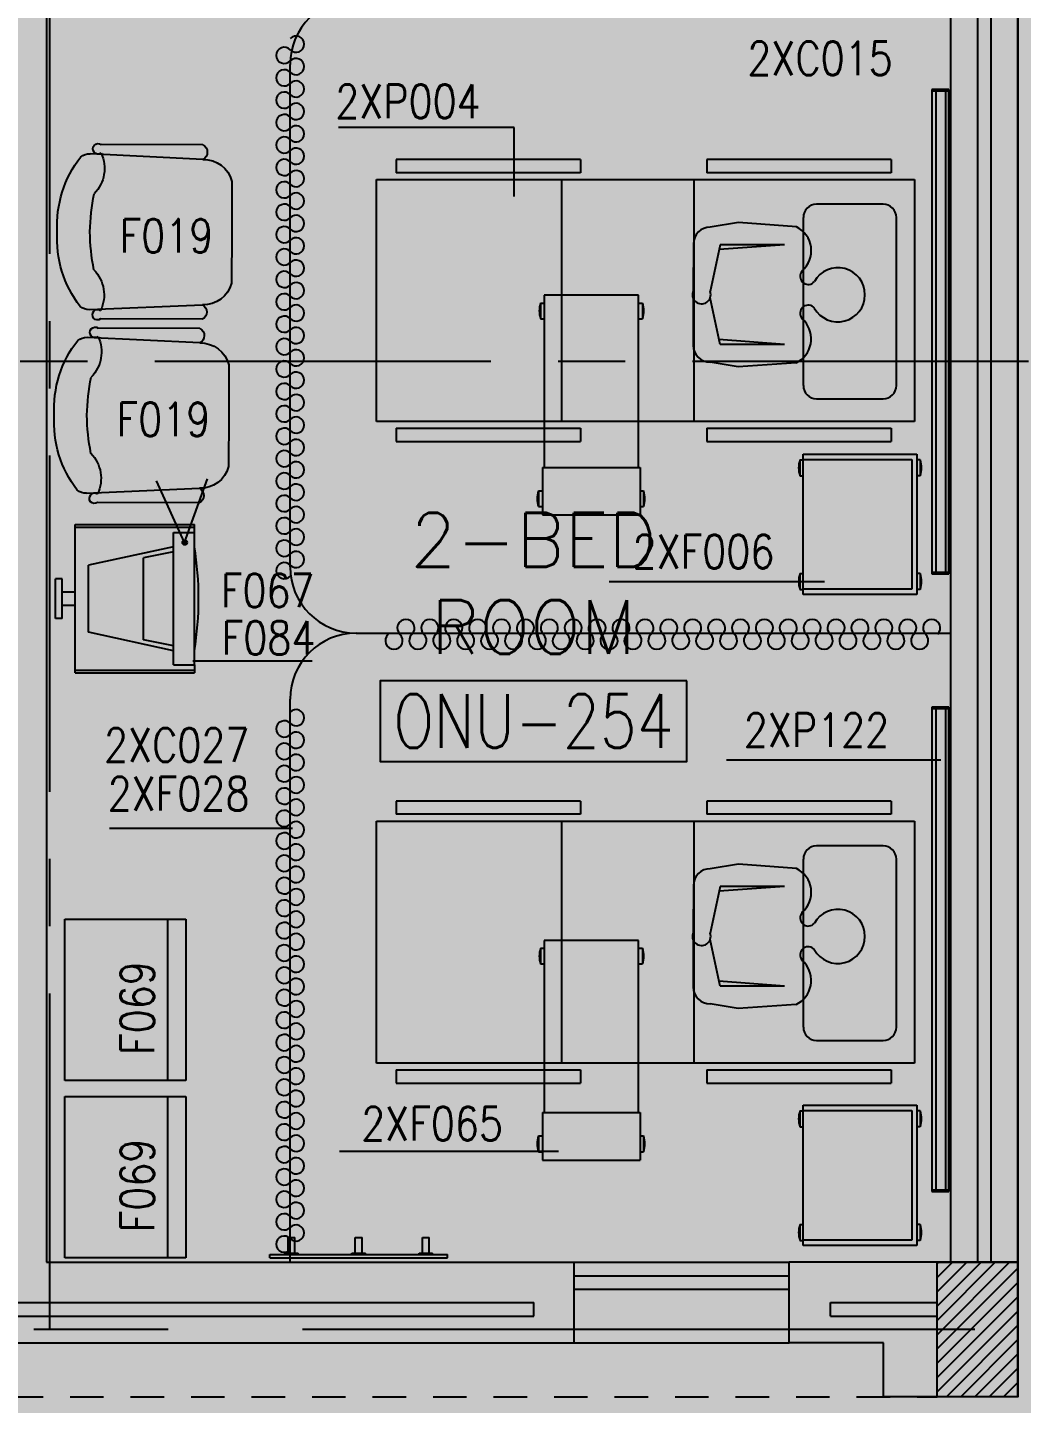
# Model space of a CAD drawing. Extents: x 88852.7 to 88945.7, y 39921.6 to 40001.1.
# Drawn here: x 88889.49 to 88893.18, y 39928.2 to 39933.32 of the extents above; entities that cross this region are included whole.
import ezdxf
from ezdxf.enums import TextEntityAlignment as Align

# ---------------------------------------------------------------- set-up
doc = ezdxf.new("R2010")
doc.units = 0
doc.header["$MEASUREMENT"] = 0
for name, pattern in [('CENTER', [2, 1.25, -0.25, 0.25, -0.25]), ('CENTERX2', [4, 2.5, -0.5, 0.5, -0.5]), ('HIDDEN2', [0.1875, 0.125, -0.0625])]:
    doc.linetypes.add(name, pattern=pattern)
for name, color, linetype in [('A-TEXT', 7, 'CONTINUOUS'), ('AXES', 11, 'CENTERX2'), ('AXES1', 11, 'CENTER'), ('COL', 2, 'CONTINUOUS'), ('HAT', 8, 'CONTINUOUS'), ('HIDDEN', 9, 'HIDDEN2'), ('INSUL', 4, 'CONTINUOUS'), ('MEDICAL', 4, 'CONTINUOUS'), ('NON-MEDICAL', 4, 'CONTINUOUS'), ('RM-BOX', 4, 'CONTINUOUS'), ('RM-NAME', 2, 'CONTINUOUS'), ('RM-NO', 2, 'CONTINUOUS'), ('WALL', 4, 'CONTINUOUS'), ('WIN', 3, 'CONTINUOUS')]:
    doc.layers.add(name, color=color, linetype=linetype)
doc.styles.add('ROMANS', font='ROMANS.shx', dxfattribs={"width": 0.6})
doc.dimstyles.new('DIM-OUT', dxfattribs={"dimscale": 0, "dimtxt": 0.24, "dimasz": 0.08, "dimexe": 0.02, "dimexo": 0.02, "dimgap": 0.05, "dimtad": 1, "dimdec": 0, "dimlfac": 1000, "dimzin": 0, "dimdsep": 46, "dimtxsty": 'ROMANS', "dimblk1": 'ARCHTICK', "dimblk2": 'ARCHTICK', "dimsah": 1, "dimcen": 0.01, "dimdle": 0.08, "dimclrd": 4, "dimclre": 4, "dimclrt": 2, "dimadec": 0, "dimazin": 0, "dimtp": 2, "dimtm": 2, "dimtfac": 0.114286, "dimtdec": 0, "dimtix": 1, "dimtmove": 2, "dimatfit": 3, "dimldrblk": 'ARCHTICK', "dimfxl": 0, "dimtolj": 1, "dimtzin": 0, "dimarcsym": 0})

# ---------------------------------------------------------------- blocks, each defined once
blk = doc.blocks.new('C-300')
at = {"layer": 'HAT', "linetype": 'ByBlock', "ltscale": 0.3}
h = blk.add_hatch(dxfattribs=at)
h.set_pattern_fill('ANSI31', color=8, scale=300, style=0)
h.set_pattern_definition([(45, (-258496.182, -82361.005), (-26.5165043, 26.5165043), [])])
h.paths.add_polyline_path([(300, 500), (0, 500), (0, 250), (300, 250)])
h.paths.add_polyline_path([(300, 250), (0, 250), (0, 0), (300, 0)])
at = {"layer": 'COL'}
blk.add_lwpolyline([(0, 500), (300, 500), (300, 0), (0, 0)], close=True, dxfattribs=at)
blk = doc.blocks.new('RM1')
at = {"layer": 'RM-BOX'}
blk.add_lwpolyline([(569.9, -200), (-569.9, -200), (-569.9, -500), (569.9, -500)], close=True, dxfattribs=at)
at = {"layer": 'RM-NAME', "style": 'ROMANS'}
for tag, p in [('ROOMNAME1', (0, 323.8)), ('ROOMNAME2', (0, 0))]:
    blk.add_attdef(tag, text='', height=200, dxfattribs=at).set_placement(p, align=Align.MIDDLE)
at = {"layer": 'RM-NO', "style": 'ROMANS', "width": 0.8}
blk.add_attdef('ROOMNO', text='', height=200, dxfattribs=at).set_placement((0, -350), align=Align.MIDDLE)

msp = doc.modelspace()

# ---------------------------------------------------------------- linework, layer by layer
at = {"layer": 'AXES'}
for p, q in [((88893.1703, 39921.6153), (88893.1703, 40000.0779)), ((88945.0103, 39928.4796), (88876.9703, 39928.4796))]:
    msp.add_line(p, q, dxfattribs=at)
at = {"layer": 'AXES1'}
for p, q in [((88889.5703, 39928.4796), (88889.5703, 39987.2996)), ((88889.5703, 39928.4796), (88889.5703, 39987.2996)), ((88935.2103, 39932.0796), (88874.5703, 39932.0796)), ((88935.2103, 39932.0796), (88892.9203, 39932.0796)), ((88935.2103, 39932.0796), (88892.9203, 39932.0796))]:
    msp.add_line(p, q, dxfattribs=at)
at = {"layer": 'COL'}
for p, q in [((88893.1703, 39928.7296), (88892.8703, 39928.7296)), ((88893.1703, 39928.2296), (88893.1703, 39928.7296))]:
    msp.add_line(p, q, dxfattribs=at)
at = {"layer": 'HIDDEN'}
msp.add_line((88861.0703, 39928.2296), (88892.8703, 39928.2296), dxfattribs=at)
at = {"layer": 'INSUL'}
for p, q in [((88893.0203, 39935.2796), (88893.0203, 39928.7296)), ((88893.0703, 39935.2796), (88893.0703, 39928.7296)), ((88893.0203, 39933.9296), (88893.0203, 39928.7296)), ((88893.0703, 39933.9296), (88893.0703, 39928.7296)), ((88887.7169, 39928.5796), (88891.3703, 39928.5796)), ((88891.3703, 39928.5296), (88891.3703, 39928.5796)), ((88892.4736, 39928.5796), (88892.8703, 39928.5796)), ((88892.4736, 39928.5296), (88892.4736, 39928.5796)), ((88887.7169, 39928.5296), (88891.3703, 39928.5296)), ((88892.4736, 39928.5296), (88892.8703, 39928.5296))]:
    msp.add_line(p, q, dxfattribs=at)
at = {"layer": 'MEDICAL'}
for p, q in [((88890.4636, 39931.3156), (88890.4636, 39933.1835)), ((88892.8506, 39933.0906), (88892.8506, 39931.2902)), ((88892.9136, 39933.0906), (88892.8506, 39933.0906)), ((88892.9136, 39933.0844), (88892.8506, 39933.0844)), ((88892.8652, 39933.0844), (88892.8652, 39931.2964)), ((88892.9021, 39931.2964), (88892.9021, 39933.0844)), ((88892.9136, 39931.2902), (88892.9136, 39933.0906)), ((88891.5436, 39932.8309), (88890.8578, 39932.8309)), ((88890.8578, 39932.8309), (88890.8578, 39932.7817)), ((88891.5436, 39932.8309), (88891.5436, 39932.7817)), ((88892.6994, 39932.8309), (88892.0136, 39932.8309)), ((88892.0136, 39932.8309), (88892.0136, 39932.7817)), ((88892.6994, 39932.8309), (88892.6994, 39932.7817)), ((88891.5436, 39932.7817), (88890.8578, 39932.7817)), ((88892.6994, 39932.7817), (88892.0136, 39932.7817)), ((88890.7854, 39931.8567), (88890.7854, 39932.7567)), ((88890.7854, 39932.7567), (88892.7854, 39932.7567)), ((88891.4728, 39932.7567), (88891.4728, 39931.8567)), ((88891.9649, 39932.7567), (88891.9649, 39931.8567)), ((88892.7854, 39932.7567), (88892.7854, 39931.8567)), ((88892.6692, 39932.6644), (88892.4218, 39932.6644)), ((88892.3726, 39931.9898), (88892.3726, 39932.6151)), ((88892.7184, 39931.9898), (88892.7184, 39932.6151)), ((88891.4082, 39932.3257), (88891.4082, 39931.6859)), ((88891.76, 39932.3257), (88891.4082, 39932.3257)), ((88891.76, 39931.6859), (88891.76, 39932.3257)), ((88891.3953, 39932.2969), (88891.4082, 39932.2969)), ((88891.3953, 39932.2969), (88891.3953, 39932.2378)), ((88891.76, 39932.2969), (88891.7744, 39932.2969)), ((88891.7744, 39932.2969), (88891.7744, 39932.2378)), ((88891.3953, 39932.2378), (88891.4082, 39932.2378)), ((88891.76, 39932.2378), (88891.7744, 39932.2378)), ((88892.4218, 39931.9406), (88892.6692, 39931.9406)), ((88892.7854, 39931.8567), (88890.7854, 39931.8567)), ((88890.8578, 39931.8317), (88890.8578, 39931.7825)), ((88890.8578, 39931.8317), (88891.5436, 39931.8317)), ((88891.5436, 39931.8317), (88891.5436, 39931.7825)), ((88892.0136, 39931.8317), (88892.0136, 39931.7825)), ((88892.0136, 39931.8317), (88892.6994, 39931.8317)), ((88892.6994, 39931.8317), (88892.6994, 39931.7825)), ((88890.8578, 39931.7825), (88891.5436, 39931.7825)), ((88892.0136, 39931.7825), (88892.6994, 39931.7825)), ((88892.3598, 39931.7134), (88892.3598, 39931.6544)), ((88892.3598, 39931.7134), (88892.3719, 39931.7134)), ((88892.3719, 39931.7345), (88892.7952, 39931.7345)), ((88892.3719, 39931.2128), (88892.3719, 39931.7345)), ((88892.3719, 39931.7148), (88892.7755, 39931.7148)), ((88892.7755, 39931.7148), (88892.7755, 39931.2325)), ((88892.7952, 39931.7345), (88892.7952, 39931.2128)), ((88892.8073, 39931.7134), (88892.7952, 39931.7134)), ((88892.8073, 39931.7134), (88892.8073, 39931.6544)), ((88890.0716, 39931.4067), (88890.1564, 39931.6435)), ((88891.402, 39931.6859), (88891.402, 39931.5088)), ((88891.402, 39931.6859), (88891.7662, 39931.6859)), ((88891.7662, 39931.6859), (88891.7662, 39931.5088)), ((88892.3598, 39931.6544), (88892.3719, 39931.6544)), ((88892.8073, 39931.6544), (88892.7952, 39931.6544)), ((88890.0716, 39931.4067), (88889.9668, 39931.6354)), ((88891.3878, 39931.5988), (88891.402, 39931.5988)), ((88891.3878, 39931.5988), (88891.3878, 39931.5398)), ((88891.7662, 39931.5988), (88891.7781, 39931.5988)), ((88891.7781, 39931.5988), (88891.7781, 39931.5398)), ((88891.3878, 39931.5398), (88891.402, 39931.5398)), ((88891.7662, 39931.5398), (88891.7781, 39931.5398)), ((88891.402, 39931.5088), (88891.7662, 39931.5088)), ((88889.6649, 39930.9216), (88889.6649, 39931.4728)), ((88889.6649, 39931.4728), (88890.1078, 39931.4728)), ((88889.6649, 39931.4629), (88890.1078, 39931.4629)), ((88890.0305, 39931.4433), (88890.1078, 39931.4433)), ((88890.0305, 39930.9511), (88890.0305, 39931.4433)), ((88890.1078, 39931.4433), (88890.1078, 39931.4728)), ((88890.1078, 39930.9511), (88890.1078, 39931.4433)), ((88890.0305, 39931.3906), (88889.7141, 39931.322)), ((88890.0305, 39931.3719), (88889.918, 39931.3499)), ((88889.918, 39931.0445), (88889.918, 39931.3499)), ((88889.7141, 39931.0724), (88889.7141, 39931.322)), ((88892.3598, 39931.2907), (88892.3598, 39931.2316)), ((88892.3598, 39931.2907), (88892.3719, 39931.2907)), ((88892.8073, 39931.2907), (88892.7952, 39931.2907)), ((88892.8073, 39931.2907), (88892.8073, 39931.2316)), ((88892.8506, 39931.2964), (88892.9136, 39931.2964)), ((88892.8506, 39931.2902), (88892.9136, 39931.2902)), ((88889.5912, 39931.1234), (88889.5912, 39931.271)), ((88889.6157, 39931.271), (88889.5912, 39931.271)), ((88889.6157, 39931.1234), (88889.6157, 39931.271)), ((88892.3598, 39931.2316), (88892.3719, 39931.2316)), ((88892.7755, 39931.2325), (88892.3719, 39931.2325)), ((88892.8073, 39931.2316), (88892.7952, 39931.2316)), ((88889.6649, 39931.2218), (88889.6157, 39931.2218)), ((88892.7952, 39931.2128), (88892.3719, 39931.2128)), ((88889.6649, 39931.1726), (88889.6157, 39931.1726)), ((88889.6157, 39931.1234), (88889.5912, 39931.1234)), ((88890.0305, 39931.0038), (88889.7141, 39931.0724)), ((88890.0305, 39931.0225), (88889.918, 39931.0445)), ((88890.7097, 39931.0695), (88892.9203, 39931.0695)), ((88889.6649, 39930.9314), (88890.1078, 39930.9314)), ((88889.6649, 39930.9216), (88890.1078, 39930.9216)), ((88890.0305, 39930.9511), (88890.1078, 39930.9511)), ((88890.1078, 39930.9511), (88890.1078, 39930.9216)), ((88890.4636, 39928.7298), (88890.4636, 39930.8235)), ((88892.9136, 39930.7934), (88892.8506, 39930.7934)), ((88892.8506, 39930.7934), (88892.8506, 39928.993)), ((88892.9136, 39930.7872), (88892.8506, 39930.7872)), ((88892.8652, 39930.7872), (88892.8652, 39928.9992)), ((88892.9021, 39928.9992), (88892.9021, 39930.7872)), ((88892.9136, 39928.993), (88892.9136, 39930.7934)), ((88891.5436, 39930.4448), (88890.8578, 39930.4448)), ((88890.8578, 39930.4448), (88890.8578, 39930.3955)), ((88891.5436, 39930.4448), (88891.5436, 39930.3955)), ((88892.6994, 39930.4448), (88892.0136, 39930.4448)), ((88892.0136, 39930.4448), (88892.0136, 39930.3955)), ((88892.6994, 39930.4448), (88892.6994, 39930.3955)), ((88890.7854, 39929.4705), (88890.7854, 39930.3705)), ((88890.7854, 39930.3705), (88892.7854, 39930.3705)), ((88891.5436, 39930.3955), (88890.8578, 39930.3955)), ((88891.4728, 39930.3705), (88891.4728, 39929.4705)), ((88891.9649, 39930.3705), (88891.9649, 39929.4705)), ((88892.6994, 39930.3955), (88892.0136, 39930.3955)), ((88892.7854, 39930.3705), (88892.7854, 39929.4705)), ((88892.6692, 39930.2782), (88892.4218, 39930.2782)), ((88892.3726, 39929.6037), (88892.3726, 39930.229)), ((88892.7184, 39929.6037), (88892.7184, 39930.229)), ((88891.3953, 39929.8981), (88891.4082, 39929.8981)), ((88891.3953, 39929.8981), (88891.3953, 39929.839)), ((88891.4082, 39929.9269), (88891.4082, 39929.2871)), ((88891.76, 39929.9269), (88891.4082, 39929.9269)), ((88891.76, 39929.2871), (88891.76, 39929.9269)), ((88891.76, 39929.8981), (88891.7744, 39929.8981)), ((88891.7744, 39929.8981), (88891.7744, 39929.839)), ((88891.3953, 39929.839), (88891.4082, 39929.839)), ((88891.76, 39929.839), (88891.7744, 39929.839)), ((88892.4218, 39929.5545), (88892.6692, 39929.5545)), ((88892.7854, 39929.4705), (88890.7854, 39929.4705)), ((88890.8578, 39929.4455), (88890.8578, 39929.3963)), ((88890.8578, 39929.4455), (88891.5436, 39929.4455)), ((88891.5436, 39929.4455), (88891.5436, 39929.3963)), ((88892.0136, 39929.4455), (88892.0136, 39929.3963)), ((88892.0136, 39929.4455), (88892.6994, 39929.4455)), ((88892.6994, 39929.4455), (88892.6994, 39929.3963)), ((88890.8578, 39929.3963), (88891.5436, 39929.3963)), ((88892.0136, 39929.3963), (88892.6994, 39929.3963)), ((88891.402, 39929.2871), (88891.402, 39929.11)), ((88891.402, 39929.2871), (88891.7662, 39929.2871)), ((88891.7662, 39929.2871), (88891.7662, 39929.11)), ((88892.3598, 39929.293), (88892.3598, 39929.2339)), ((88892.3598, 39929.293), (88892.3719, 39929.293)), ((88892.3719, 39928.7924), (88892.3719, 39929.314)), ((88892.3719, 39929.314), (88892.7952, 39929.314)), ((88892.3719, 39929.2943), (88892.7755, 39929.2943)), ((88892.7755, 39929.2943), (88892.7755, 39928.8121)), ((88892.7952, 39929.314), (88892.7952, 39928.7924)), ((88892.8073, 39929.293), (88892.7952, 39929.293)), ((88892.8073, 39929.293), (88892.8073, 39929.2339)), ((88892.3598, 39929.2339), (88892.3719, 39929.2339)), ((88892.8073, 39929.2339), (88892.7952, 39929.2339)), ((88891.3878, 39929.2), (88891.402, 39929.2)), ((88891.3878, 39929.2), (88891.3878, 39929.141)), ((88891.7662, 39929.2), (88891.7781, 39929.2)), ((88891.7781, 39929.2), (88891.7781, 39929.141)), ((88891.3878, 39929.141), (88891.402, 39929.141)), ((88891.7662, 39929.141), (88891.7781, 39929.141)), ((88891.402, 39929.11), (88891.7662, 39929.11)), ((88892.8506, 39928.9992), (88892.9136, 39928.9992)), ((88892.8506, 39928.993), (88892.9136, 39928.993)), ((88892.3598, 39928.8703), (88892.3598, 39928.8112)), ((88892.3598, 39928.8703), (88892.3719, 39928.8703)), ((88892.8073, 39928.8703), (88892.7952, 39928.8703)), ((88892.8073, 39928.8703), (88892.8073, 39928.8112)), ((88892.3598, 39928.8112), (88892.3719, 39928.8112)), ((88892.7755, 39928.8121), (88892.3719, 39928.8121)), ((88892.7952, 39928.7924), (88892.3719, 39928.7924)), ((88892.8073, 39928.8112), (88892.7952, 39928.8112))]:
    msp.add_line(p, q, dxfattribs=at)
at = {"layer": 'MEDICAL', "const_width": 0.000738}
for points in [[(88889.9668, 39931.6125, 1), (88889.9668, 39931.6132, 1)], [(88890.1564, 39931.621, 1), (88890.1564, 39931.6217, 1)]]:
    msp.add_lwpolyline(points, format="xyb", close=True, dxfattribs=at)
at = {"layer": 'MEDICAL'}
for radius in [0.00868, 0.00533]:
    msp.add_circle((88890.072, 39931.4063), radius, dxfattribs=at)
for centre, radius, start, end in [((88890.7097, 39933.1835), 0.2461, 90, 180), ((88892.4218, 39932.6151), 0.0492, 90, 180), ((88892.6692, 39932.6151), 0.0492, 0, 90), ((88891.4814, 39932.2674), 0.091, 161.0754, 198.9246), ((88891.6883, 39932.2674), 0.091, 341.0754, 18.9246), ((88892.4218, 39931.9898), 0.0492, 180, 270), ((88892.6692, 39931.9898), 0.0492, 270, 0), ((88892.4459, 39931.6839), 0.091, 161.0754, 198.9246), ((88892.7212, 39931.6839), 0.091, 341.0754, 18.9246), ((88891.4739, 39931.5693), 0.091, 161.0754, 198.9246), ((88891.692, 39931.5693), 0.091, 341.0754, 18.9246), ((88888.9379, 39931.1972), 1.1858, 350.6153, 9.3847), ((88890.7097, 39931.3156), 0.2461, 180, 270), ((88892.4459, 39931.2612), 0.091, 161.0754, 198.9246), ((88892.7212, 39931.2612), 0.091, 341.0754, 18.9246), ((88890.7097, 39930.8235), 0.2461, 90, 180), ((88892.4218, 39930.229), 0.0492, 90, 180), ((88892.6692, 39930.229), 0.0492, 0, 90), ((88891.4814, 39929.8685), 0.091, 161.0754, 198.9246), ((88891.6883, 39929.8685), 0.091, 341.0754, 18.9246), ((88892.4218, 39929.6037), 0.0492, 180, 270), ((88892.6692, 39929.6037), 0.0492, 270, 0), ((88892.4459, 39929.2635), 0.091, 161.0754, 198.9246), ((88892.7212, 39929.2635), 0.091, 341.0754, 18.9246), ((88891.4739, 39929.1705), 0.091, 161.0754, 198.9246), ((88891.692, 39929.1705), 0.091, 341.0754, 18.9246), ((88892.4459, 39928.8407), 0.091, 161.0754, 198.9246), ((88892.7212, 39928.8407), 0.091, 341.0754, 18.9246)]:
    msp.add_arc(centre, radius, start, end, dxfattribs=at)
at = {"layer": 'MEDICAL', "color": 15}
for centre, radius, start, end in [((88890.4862, 39933.2595), 0.0302, 223.5684, 136.4316), ((88890.4424, 39933.2178), 0.0302, 43.5684, 316.4316), ((88890.4862, 39933.1762), 0.0302, 223.5684, 136.4316), ((88890.4424, 39933.1345), 0.0302, 43.5684, 316.4316), ((88890.4862, 39933.0928), 0.0302, 223.5684, 136.4316), ((88890.4424, 39933.0512), 0.0302, 43.5684, 316.4316), ((88890.4862, 39933.0095), 0.0302, 223.5684, 136.4316), ((88890.4424, 39932.9679), 0.0302, 43.5684, 316.4316), ((88890.4862, 39932.9262), 0.0302, 223.5684, 136.4316), ((88890.4424, 39932.8846), 0.0302, 43.5684, 316.4316), ((88890.4862, 39932.8429), 0.0302, 223.5684, 136.4316), ((88890.4424, 39932.8012), 0.0302, 43.5684, 316.4316), ((88890.4862, 39932.7596), 0.0302, 223.5684, 136.4316), ((88890.4424, 39932.7179), 0.0302, 43.5684, 316.4316), ((88890.4424, 39932.6346), 0.0302, 43.5684, 316.4316), ((88890.4862, 39932.6763), 0.0302, 223.5684, 136.4316), ((88890.4862, 39932.593), 0.0302, 223.5684, 136.4316), ((88890.4424, 39932.5513), 0.0302, 43.5684, 316.4316), ((88890.4862, 39932.5096), 0.0302, 223.5684, 136.4316), ((88890.4424, 39932.468), 0.0302, 43.5684, 316.4316), ((88890.4862, 39932.4263), 0.0302, 223.5684, 136.4316), ((88890.4424, 39932.3847), 0.0302, 43.5684, 316.4316), ((88890.4862, 39932.343), 0.0302, 223.5684, 136.4316), ((88890.4424, 39932.3014), 0.0302, 43.5684, 316.4316), ((88890.4862, 39932.2597), 0.0302, 223.5684, 136.4316), ((88890.4424, 39932.2181), 0.0302, 43.5684, 316.4316), ((88890.4862, 39932.1764), 0.0302, 223.5684, 136.4316), ((88890.4424, 39932.1347), 0.0302, 43.5684, 316.4316), ((88890.4862, 39932.0931), 0.0302, 223.5684, 136.4316), ((88890.4424, 39932.0514), 0.0302, 43.5684, 316.4316), ((88890.4424, 39931.9681), 0.0302, 43.5684, 316.4316), ((88890.4862, 39932.0098), 0.0302, 223.5684, 136.4316), ((88890.4862, 39931.9265), 0.0302, 223.5684, 136.4316), ((88890.4424, 39931.8848), 0.0302, 43.5684, 316.4316), ((88890.4862, 39931.8431), 0.0302, 223.5684, 136.4316), ((88890.4424, 39931.8015), 0.0302, 43.5684, 316.4316), ((88890.4424, 39931.7182), 0.0302, 43.5684, 316.4316), ((88890.4862, 39931.7598), 0.0302, 223.5684, 136.4316), ((88890.4862, 39931.6765), 0.0302, 223.5684, 136.4316), ((88890.4424, 39931.6349), 0.0302, 43.5684, 316.4316), ((88890.4862, 39931.5932), 0.0302, 223.5684, 136.4316), ((88890.4424, 39931.5515), 0.0302, 43.5684, 316.4316), ((88890.4862, 39931.5099), 0.0302, 223.5684, 136.4316), ((88890.4424, 39931.4682), 0.0302, 43.5684, 316.4316), ((88890.4862, 39931.4266), 0.0302, 223.5684, 136.4316), ((88890.4424, 39931.3849), 0.0302, 43.5684, 316.4316), ((88890.4424, 39931.3016), 0.0302, 43.5684, 316.4316), ((88890.4862, 39931.3433), 0.0302, 223.5684, 136.4316), ((88890.8946, 39931.0883), 0.0322, 313.5684, 226.4316), ((88890.9834, 39931.0883), 0.0322, 313.5684, 226.4316), ((88891.0723, 39931.0883), 0.0322, 313.5684, 226.4316), ((88891.1612, 39931.0883), 0.0322, 313.5684, 226.4316), ((88891.25, 39931.0883), 0.0322, 313.5684, 226.4316), ((88891.3389, 39931.0883), 0.0322, 313.5684, 226.4316), ((88891.4278, 39931.0883), 0.0322, 313.5684, 226.4316), ((88891.5166, 39931.0883), 0.0322, 313.5684, 226.4316), ((88891.6055, 39931.0883), 0.0322, 313.5684, 226.4316), ((88891.6944, 39931.0883), 0.0322, 313.5684, 226.4316), ((88891.7833, 39931.0883), 0.0322, 313.5684, 226.4316), ((88891.8721, 39931.0883), 0.0322, 313.5684, 226.4316), ((88891.961, 39931.0883), 0.0322, 313.5684, 226.4316), ((88892.0499, 39931.0883), 0.0322, 313.5684, 226.4316), ((88892.1387, 39931.0883), 0.0322, 313.5684, 226.4316), ((88892.2276, 39931.0883), 0.0322, 313.5684, 226.4316), ((88892.3165, 39931.0883), 0.0322, 313.5684, 226.4316), ((88892.4053, 39931.0883), 0.0322, 313.5684, 226.4316), ((88892.4942, 39931.0883), 0.0322, 313.5684, 226.4316), ((88892.5831, 39931.0883), 0.0322, 313.5684, 226.4316), ((88892.6719, 39931.0883), 0.0322, 313.5684, 226.4316), ((88892.7608, 39931.0883), 0.0322, 313.5684, 226.4316), ((88892.8497, 39931.0883), 0.0322, 313.5684, 226.4316), ((88890.8501, 39931.0416), 0.0322, 133.5684, 46.4316), ((88890.939, 39931.0416), 0.0322, 133.5684, 46.4316), ((88891.0279, 39931.0416), 0.0322, 133.5684, 46.4316), ((88891.1167, 39931.0416), 0.0322, 133.5684, 46.4316), ((88891.2056, 39931.0416), 0.0322, 133.5684, 46.4316), ((88891.2945, 39931.0416), 0.0322, 133.5684, 46.4316), ((88891.3833, 39931.0416), 0.0322, 133.5684, 46.4316), ((88891.4722, 39931.0416), 0.0322, 133.5684, 46.4316), ((88891.5611, 39931.0416), 0.0322, 133.5684, 46.4316), ((88891.6499, 39931.0416), 0.0322, 133.5684, 46.4316), ((88891.7388, 39931.0416), 0.0322, 133.5684, 46.4316), ((88891.8277, 39931.0416), 0.0322, 133.5684, 46.4316), ((88891.9166, 39931.0416), 0.0322, 133.5684, 46.4316), ((88892.0054, 39931.0416), 0.0322, 133.5684, 46.4316), ((88892.0943, 39931.0416), 0.0322, 133.5684, 46.4316), ((88892.1832, 39931.0416), 0.0322, 133.5684, 46.4316), ((88892.272, 39931.0416), 0.0322, 133.5684, 46.4316), ((88892.3609, 39931.0416), 0.0322, 133.5684, 46.4316), ((88892.4498, 39931.0416), 0.0322, 133.5684, 46.4316), ((88892.5386, 39931.0416), 0.0322, 133.5684, 46.4316), ((88892.6275, 39931.0416), 0.0322, 133.5684, 46.4316), ((88892.7164, 39931.0416), 0.0322, 133.5684, 46.4316), ((88892.8052, 39931.0416), 0.0322, 133.5684, 46.4316), ((88890.4862, 39930.7548), 0.0302, 223.5684, 136.4316), ((88890.4424, 39930.7131), 0.0302, 43.5684, 316.4316), ((88890.4862, 39930.6715), 0.0302, 223.5684, 136.4316), ((88890.4424, 39930.6298), 0.0302, 43.5684, 316.4316), ((88890.4862, 39930.5882), 0.0302, 223.5684, 136.4316), ((88890.4424, 39930.5465), 0.0302, 43.5684, 316.4316), ((88890.4862, 39930.5048), 0.0302, 223.5684, 136.4316), ((88890.4424, 39930.4632), 0.0302, 43.5684, 316.4316), ((88890.4424, 39930.3799), 0.0302, 43.5684, 316.4316), ((88890.4862, 39930.4215), 0.0302, 223.5684, 136.4316), ((88890.4862, 39930.3382), 0.0302, 223.5684, 136.4316), ((88890.4424, 39930.2966), 0.0302, 43.5684, 316.4316), ((88890.4862, 39930.2549), 0.0302, 223.5684, 136.4316), ((88890.4424, 39930.2133), 0.0302, 43.5684, 316.4316), ((88890.4424, 39930.1299), 0.0302, 43.5684, 316.4316), ((88890.4862, 39930.1716), 0.0302, 223.5684, 136.4316), ((88890.4862, 39930.0883), 0.0302, 223.5684, 136.4316), ((88890.4424, 39930.0466), 0.0302, 43.5684, 316.4316), ((88890.4862, 39930.005), 0.0302, 223.5684, 136.4316), ((88890.4424, 39929.9633), 0.0302, 43.5684, 316.4316), ((88890.4862, 39929.9217), 0.0302, 223.5684, 136.4316), ((88890.4424, 39929.88), 0.0302, 43.5684, 316.4316), ((88890.4862, 39929.8383), 0.0302, 223.5684, 136.4316), ((88890.4424, 39929.7967), 0.0302, 43.5684, 316.4316), ((88890.4862, 39929.755), 0.0302, 223.5684, 136.4316), ((88890.4424, 39929.7134), 0.0302, 43.5684, 316.4316), ((88890.4862, 39929.6717), 0.0302, 223.5684, 136.4316), ((88890.4424, 39929.6301), 0.0302, 43.5684, 316.4316), ((88890.4862, 39929.5884), 0.0302, 223.5684, 136.4316), ((88890.4424, 39929.5467), 0.0302, 43.5684, 316.4316), ((88890.4424, 39929.4634), 0.0302, 43.5684, 316.4316), ((88890.4862, 39929.5051), 0.0302, 223.5684, 136.4316), ((88890.4862, 39929.4218), 0.0302, 223.5684, 136.4316), ((88890.4424, 39929.3801), 0.0302, 43.5684, 316.4316), ((88890.4862, 39929.3385), 0.0302, 223.5684, 136.4316), ((88890.4424, 39929.2968), 0.0302, 43.5684, 316.4316), ((88890.4862, 39929.2551), 0.0302, 223.5684, 136.4316), ((88890.4424, 39929.2135), 0.0302, 43.5684, 316.4316), ((88890.4862, 39929.1718), 0.0302, 223.5684, 136.4316), ((88890.4424, 39929.1302), 0.0302, 43.5684, 316.4316), ((88890.4862, 39929.0885), 0.0302, 223.5684, 136.4316), ((88890.4424, 39929.0469), 0.0302, 43.5684, 316.4316), ((88890.4862, 39929.0052), 0.0302, 223.5684, 136.4316), ((88890.4424, 39928.9636), 0.0302, 43.5684, 316.4316), ((88890.4862, 39928.9219), 0.0302, 223.5684, 136.4316), ((88890.4424, 39928.8802), 0.0302, 43.5684, 316.4316), ((88890.4424, 39928.7969), 0.0302, 43.5684, 316.4316), ((88890.4862, 39928.8386), 0.0302, 223.5684, 136.4316)]:
    msp.add_arc(centre, radius, start, end, dxfattribs=at)
at = {"layer": 'NON-MEDICAL', "extrusion": (0, 0, -1)}
for p, q in [((88890.1396, 39932.8849), (88889.7612, 39932.8862)), ((88890.1394, 39932.8309), (88889.7197, 39932.8518)), ((88890.2472, 39932.7494), (88890.2466, 39932.5603)), ((88890.2466, 39932.5603), (88890.2459, 39932.3711)), ((88889.7177, 39932.2723), (88890.1375, 39932.2904)), ((88890.1284, 39932.2024), (88889.75, 39932.2037)), ((88890.1373, 39932.2363), (88889.759, 39932.2376)), ((88890.1282, 39932.1484), (88889.7085, 39932.1693)), ((88890.236, 39932.0669), (88890.2354, 39931.8778)), ((88890.2354, 39931.8778), (88890.2347, 39931.6886)), ((88889.7065, 39931.5898), (88890.1263, 39931.6079)), ((88890.1262, 39931.5538), (88889.7478, 39931.5551))]:
    msp.add_line(p, q, dxfattribs=at)
at = {"layer": 'NON-MEDICAL'}
for p, q in [((88892.1313, 39932.596), (88892.0265, 39932.5795)), ((88892.3469, 39932.5805), (88892.1313, 39932.596)), ((88891.9636, 39932.5167), (88891.9634, 39932.3428)), ((88892.063, 39932.5137), (88892.0262, 39932.3393)), ((88892.3028, 39932.5134), (88892.0591, 39932.4954)), ((88892.3028, 39932.5134), (88892.063, 39932.5137)), ((88891.9634, 39932.313), (88891.9632, 39932.1396)), ((88892.0626, 39932.1423), (88892.0262, 39932.3165)), ((88892.3024, 39932.1421), (88892.0587, 39932.1607)), ((88892.3024, 39932.1421), (88892.0626, 39932.1423)), ((88892.1306, 39932.0598), (88892.0259, 39932.0766)), ((88892.3463, 39932.0748), (88892.1306, 39932.0598)), ((88892.1313, 39930.2099), (88892.0265, 39930.1933)), ((88892.3469, 39930.1944), (88892.1313, 39930.2099)), ((88891.9636, 39930.1306), (88891.9634, 39929.9567)), ((88892.063, 39930.1276), (88892.0262, 39929.9532)), ((88892.3028, 39930.1273), (88892.0591, 39930.1092)), ((88892.3028, 39930.1273), (88892.063, 39930.1276)), ((88889.6255, 39929.4062), (88889.6255, 39930.0062)), ((88889.6255, 39930.0062), (88890.0755, 39930.0062)), ((88890.0084, 39930.0062), (88890.0084, 39929.4062)), ((88890.0755, 39930.0062), (88890.0755, 39929.4062)), ((88891.9634, 39929.9269), (88891.9632, 39929.7534)), ((88892.0626, 39929.7562), (88892.0262, 39929.9303)), ((88892.3024, 39929.7559), (88892.0587, 39929.7746)), ((88892.3024, 39929.7559), (88892.0626, 39929.7562)), ((88892.1306, 39929.6737), (88892.0259, 39929.6905)), ((88892.3463, 39929.6887), (88892.1306, 39929.6737)), ((88890.0755, 39929.4062), (88889.6255, 39929.4062)), ((88889.6255, 39928.7463), (88889.6255, 39929.3463)), ((88889.6255, 39929.3463), (88890.0755, 39929.3463)), ((88890.0084, 39929.3463), (88890.0084, 39928.7463)), ((88890.0755, 39929.3463), (88890.0755, 39928.7463)), ((88890.4561, 39928.7637), (88890.4561, 39928.8222)), ((88890.4561, 39928.8222), (88890.4815, 39928.8222)), ((88890.4815, 39928.7637), (88890.4815, 39928.8222)), ((88890.7061, 39928.8222), (88890.7315, 39928.8222)), ((88890.7061, 39928.7637), (88890.7061, 39928.8222)), ((88890.7315, 39928.7637), (88890.7315, 39928.8222)), ((88890.9561, 39928.8222), (88890.9815, 39928.8222)), ((88890.9561, 39928.7637), (88890.9561, 39928.8222)), ((88890.9815, 39928.7637), (88890.9815, 39928.8222)), ((88890.0755, 39928.7463), (88889.6255, 39928.7463)), ((88890.3886, 39928.7587), (88891.049, 39928.7587)), ((88890.3886, 39928.746), (88890.3886, 39928.7587)), ((88890.3886, 39928.746), (88891.049, 39928.746)), ((88890.4438, 39928.7587), (88890.4438, 39928.7637)), ((88890.4438, 39928.7637), (88890.4938, 39928.7637)), ((88890.4938, 39928.7587), (88890.4938, 39928.7637)), ((88890.6938, 39928.7587), (88890.6938, 39928.7637)), ((88890.6938, 39928.7637), (88890.7438, 39928.7637)), ((88890.7438, 39928.7587), (88890.7438, 39928.7637)), ((88890.9438, 39928.7637), (88890.9938, 39928.7637)), ((88890.9438, 39928.7587), (88890.9438, 39928.7637)), ((88890.9938, 39928.7587), (88890.9938, 39928.7637)), ((88891.049, 39928.746), (88891.049, 39928.7587))]:
    msp.add_line(p, q, dxfattribs=at)
at = {"layer": 'NON-MEDICAL', "extrusion": (0, 0, -1)}
for centre, radius, start, end in [((-88889.7499, 39932.8703), 0.0195, 235.0399, 125.3517), ((-88890.1255, 39932.8579), 0.0304, 117.6172, 242.7745), ((-88890.0093, 39932.5858), 0.412, 356.7526, 38.1488), ((-88889.7176, 39932.8009), 0.051, 50.6561, 92.2836), ((-88889.6383, 39932.7977), 0.1352, 155.2723, 224.1634), ((-88890.1425, 39932.7229), 0.108, 88.3354, 165.796), ((-88890.4703, 39932.5498), 0.7509, 0.9393, 11.8186), ((-88890.0092, 39932.5363), 0.412, 322.2429, 3.6391), ((-88890.4703, 39932.5692), 0.7509, 348.573, 359.4524), ((-88889.6367, 39932.327), 0.1352, 136.2282, 205.1193), ((-88890.1414, 39932.3983), 0.108, 194.5956, 272.0562), ((-88889.716, 39932.3232), 0.051, 268.108, 309.7355), ((-88889.7478, 39932.2536), 0.0195, 235.0399, 125.3517), ((-88890.1234, 39932.2634), 0.0304, 117.6172, 242.7745), ((-88889.7387, 39932.1878), 0.0195, 235.0399, 125.3517), ((-88890.1143, 39932.1754), 0.0304, 117.6172, 242.7745), ((-88889.9981, 39931.9033), 0.412, 356.7526, 38.1488), ((-88889.7064, 39932.1184), 0.051, 50.6561, 92.2836), ((-88889.6271, 39932.1152), 0.1352, 155.2723, 224.1634), ((-88890.1313, 39932.0404), 0.108, 88.3354, 165.796), ((-88890.4591, 39931.8672), 0.7509, 0.9393, 11.8186), ((-88889.998, 39931.8538), 0.412, 322.2429, 3.6391), ((-88890.4591, 39931.8867), 0.7509, 348.573, 359.4524), ((-88889.6255, 39931.6445), 0.1352, 136.2282, 205.1193), ((-88890.1302, 39931.7158), 0.108, 194.5956, 272.0562), ((-88889.7048, 39931.6407), 0.051, 268.108, 309.7355), ((-88889.7366, 39931.5711), 0.0195, 235.0399, 125.3517), ((-88890.1122, 39931.5809), 0.0304, 117.6172, 242.7745)]:
    msp.add_arc(centre, radius, start, end, dxfattribs=at)
at = {"layer": 'NON-MEDICAL'}
for centre, radius, start, end in [((88892.0265, 39932.5166), 0.0629, 89.9323, 179.9323), ((88892.3022, 39932.4912), 0.0998, 311.4626, 63.4214), ((88892.3906, 39932.396), 0.0299, 150.832, 319.8886), ((88892.4053, 39932.388), 0.0466, 127.4577, 150.9818), ((88892.5011, 39932.3275), 0.1006, 209.236, 150.6286), ((88891.994, 39932.3279), 0.0341, 154.007, 19.6948), ((88892.3905, 39932.2592), 0.0299, 39.976, 209.0326), ((88892.3019, 39932.1642), 0.0998, 296.4431, 41.4207), ((88892.4052, 39932.2672), 0.0466, 208.8828, 232.4069), ((88892.026, 39932.1395), 0.0629, 179.9323, 269.9323), ((88892.0265, 39930.1305), 0.0629, 89.9323, 179.9323), ((88892.3022, 39930.1051), 0.0998, 311.4626, 63.4214), ((88892.3906, 39930.0099), 0.0299, 150.832, 319.8886), ((88892.4053, 39930.0019), 0.0466, 127.4577, 150.9818), ((88892.5011, 39929.9414), 0.1006, 209.236, 150.6286), ((88891.994, 39929.9417), 0.0341, 154.007, 19.6948), ((88892.3905, 39929.8731), 0.0299, 39.976, 209.0326), ((88892.4052, 39929.8811), 0.0466, 208.8828, 232.4069), ((88892.3019, 39929.7781), 0.0998, 296.4431, 41.4207), ((88892.026, 39929.7534), 0.0629, 179.9323, 269.9323)]:
    msp.add_arc(centre, radius, start, end, dxfattribs=at)
at = {"layer": 'WALL'}
for p, q in [((88889.5578, 39935.3796), (88889.5578, 39928.7296)), ((88893.1703, 39928.7296), (88893.1703, 39935.3296)), ((88893.1703, 39928.7296), (88893.1703, 39935.3296)), ((88893.1703, 39934.0796), (88893.1703, 39928.7296)), ((88893.1703, 39934.0796), (88893.1703, 39928.7296)), ((88889.5578, 39928.7296), (88891.5203, 39928.7296)), ((88891.5203, 39928.4296), (88891.5203, 39928.7296)), ((88892.3203, 39928.4296), (88892.3203, 39928.7296)), ((88892.8703, 39928.7296), (88892.3203, 39928.7296)), ((88887.5703, 39928.4296), (88891.5203, 39928.4296)), ((88892.6703, 39928.4296), (88892.3203, 39928.4296)), ((88892.6703, 39928.2296), (88892.6703, 39928.4296)), ((88892.8703, 39928.2296), (88892.6703, 39928.2296))]:
    msp.add_line(p, q, dxfattribs=at)
at = {"layer": 'WALL', "linetype": 'ByBlock'}
for p, q in [((88893.1703, 39935.3296), (88893.1703, 39928.4296)), ((88892.9203, 39933.4296), (88892.9203, 39928.7296))]:
    msp.add_line(p, q, dxfattribs=at)
at = {"layer": 'WIN'}
for p, q in [((88891.5203, 39928.7296), (88892.3203, 39928.7296)), ((88891.5203, 39928.6796), (88892.3203, 39928.6796)), ((88891.5203, 39928.6296), (88892.3203, 39928.6296)), ((88891.5203, 39928.4296), (88892.3203, 39928.4296))]:
    msp.add_line(p, q, dxfattribs=at)

# ---------------------------------------------------------------- block references
at = {"layer": 'COL', "color": 62, "linetype": 'Continuous', "xscale": 0.001000000003841706, "yscale": 0.000999999996565748, "zscale": 0.001}
msp.add_blockref('C-300', (88892.8703, 39928.2296), dxfattribs=at)
at = {"layer": 'RM-NO', "xscale": 0.001000000003841706, "yscale": 0.000999999996565748, "zscale": 0.001}
msp.add_blockref('RM1', (88891.3688, 39931.0923), dxfattribs=at).add_auto_attribs({'ROOMNO': 'ONU-254', 'ROOMNAME2': 'ROOM', 'ROOMNAME1': '2-BED'})

# ---------------------------------------------------------------- texts
at = {"layer": 'A-TEXT', "color": 7, "ltscale": 400, "style": 'ROMANS', "width": 0.833974}
for s, p in [('2XC015', (88892.1643, 39933.1444)), ('2XP004', (88890.6318, 39932.9842)), ('F019', (88889.8296, 39932.4843)), ('F019', (88889.8184, 39931.8019)), ('2XF006', (88891.7374, 39931.3102)), ('F067', (88890.2063, 39931.1653)), ('F084', (88890.2095, 39930.9894)), ('2XP122', (88892.1513, 39930.6462)), ('2XC027', (88889.7718, 39930.5905)), ('2XF028', (88889.7853, 39930.4096)), ('2XF065', (88890.7282, 39929.1827))]:
    msp.add_text(s, height=0.125, dxfattribs=at).set_placement(p)
for p in [(88889.9585, 39929.5007), (88889.9585, 39928.8408)]:
    msp.add_text('F069', height=0.125, rotation=90, dxfattribs=at).set_placement(p)

# ---------------------------------------------------------------- leaders
at = {"layer": 'A-TEXT'}
for points in [[(88891.2973, 39932.6926), (88891.2973, 39932.95), (88890.6442, 39932.95)], [(88892.451, 39931.2596), (88891.651, 39931.2596)], [(88890.1015, 39930.9665), (88890.5456, 39930.9665)], [(88892.884, 39930.5975), (88892.0863, 39930.5975)], [(88890.4724, 39930.3423), (88889.7925, 39930.3423)], [(88891.4623, 39929.142), (88890.6478, 39929.142)]]:
    msp.add_leader(points, dimstyle='DIM-OUT', override={"dimscale": 1, "dimasz": 40}, dxfattribs=at)

doc.saveas('drawing.dxf')
